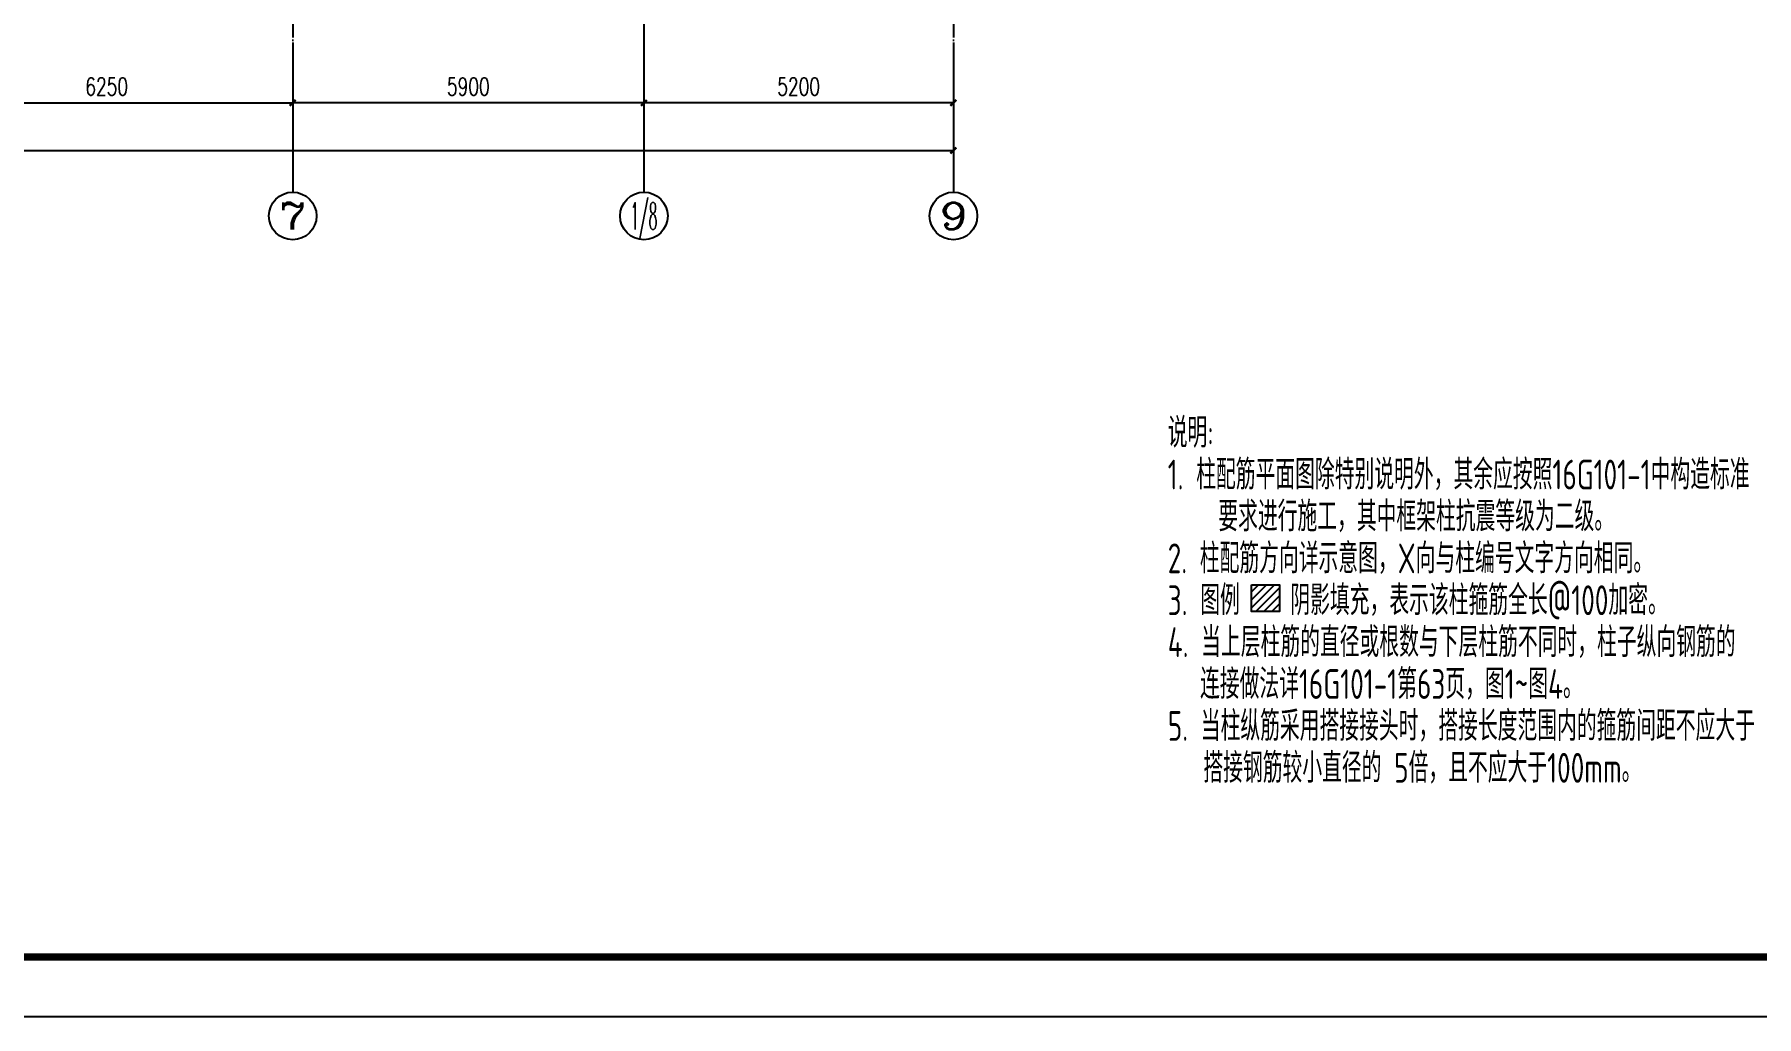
# Model space of a CAD drawing. Extents: x -441005 to 725361, y -182459 to 319313.
# Drawn here: x 6511 to 35442, y 54050 to 70550 of the extents above; entities that cross this region are included whole.
import ezdxf
from ezdxf.enums import TextEntityAlignment as Align

# ---------------------------------------------------------------- set-up
doc = ezdxf.new("R2010")
doc.units = 0
doc.header["$LTSCALE"] = 100
doc.linetypes.add('DOTE', pattern=[2.42, 2, -0.2, 0.02, -0.2])
doc.layers.get('0').update_dxf_attribs({"linetype": 'CONTINUOUS'})
doc.layers.get('Defpoints').update_dxf_attribs({"linetype": 'CONTINUOUS'})
for name, color, linetype in [('AXIS', 3, 'CONTINUOUS'), ('AXIS_TEXT', 7, 'CONTINUOUS'), ('DOTE', 8, 'DOTE'), ('S说明&图名', 4, 'CONTINUOUS'), ('图框', 7, 'CONTINUOUS')]:
    doc.layers.add(name, color=color, linetype=linetype)
doc.styles.add('_TCH_AXIS', font='COMPLEX', dxfattribs={"bigfont": 'GBCBIG'})
doc.styles.add('_TCH_DIM_T3', font='simplex_.ttf', dxfattribs={"width": 0.705882, "bigfont": 'GBCBIG'})
doc.styles.add('COMPLEX', font='COMPLEX')
doc.styles.add('TSSD_Rein', font='Tssdeng.shx', dxfattribs={"width": 0.7, "bigfont": '1.shx'})
doc.dimstyles.new('_TCH_ARCH&&100', dxfattribs={"dimtxt": 297.5, "dimasz": 100, "dimexe": 250, "dimexo": 300, "dimgap": 126.25, "dimtad": 1, "dimdec": 0, "dimzin": 0, "dimdsep": 46, "dimtxsty": '_TCH_DIM_T3', "dimblk": 'ARCHTICK', "dimcen": 0.09, "dimclrt": 7, "dimazin": 2, "dimtfac": 1, "dimtdec": 0, "dimtix": 1, "dimtmove": 2, "dimatfit": 3, "dimfxl": 0, "dimtolj": 1, "dimtzin": 0, "dimarcsym": 0})

# ---------------------------------------------------------------- blocks, each defined once
blk = doc.blocks.new('_AXISO')
blk.add_circle((0, 0), 0.5)
at = {"layer": 'AXIS_TEXT', "style": 'COMPLEX', "width": 1.041667}
blk.add_attdef('A', text='', height=0.56, dxfattribs=at).set_placement((-0.25, -0.28), (0.25, -0.28), align=Align.FIT)
blk = doc.blocks.new('_ArchTick')
at = {"color": 0, "linetype": 'ByBlock', "const_width": 0.4}
blk.add_lwpolyline([(-0.5, -0.5), (0.5, 0.5)], dxfattribs=at)
blk = doc.blocks.new('*D837')
at = {"layer": 'AXIS', "color": 0, "lineweight": -2}
for p, q in [((4600, 70100), (4600, 69150)), ((10850, 70100), (10850, 69150)), ((4600, 69400), (10850, 69400))]:
    blk.add_line(p, q, dxfattribs=at)
at = {"layer": 'Defpoints', "color": 0}
for p in [(4600, 70400), (10850, 70400), (10850, 69400)]:
    blk.add_point(p, dxfattribs=at)
at = {"layer": 'AXIS', "color": 0, "lineweight": -2, "xscale": 100, "yscale": 100, "zscale": 100, "rotation": 180}
blk.add_blockref('_ArchTick', (4600, 69400), dxfattribs=at)
at = {"layer": 'AXIS', "color": 0, "lineweight": -2, "xscale": 100, "yscale": 100, "zscale": 100}
blk.add_blockref('_ArchTick', (10850, 69400), dxfattribs=at)
at = {"layer": 'AXIS', "color": 7, "insert": (7725, 69675), "char_height": 297.5, "attachment_point": 5, "style": '_TCH_DIM_T3'}
blk.add_mtext('\\A1;6250', dxfattribs=at)
blk = doc.blocks.new('*D842')
at = {"layer": 'AXIS', "color": 0, "lineweight": -2}
for p, q in [((16750, 70100), (16750, 69150)), ((21950, 70100), (21950, 69150)), ((21950, 69400), (16750, 69400))]:
    blk.add_line(p, q, dxfattribs=at)
at = {"layer": 'Defpoints', "color": 0}
for p in [(16750, 70400), (21950, 70400), (16750, 69400)]:
    blk.add_point(p, dxfattribs=at)
at = {"layer": 'AXIS', "color": 0, "lineweight": -2, "xscale": 100, "yscale": 100, "zscale": 100, "rotation": 180}
blk.add_blockref('_ArchTick', (16750, 69400), dxfattribs=at)
at = {"layer": 'AXIS', "color": 0, "lineweight": -2, "xscale": 100, "yscale": 100, "zscale": 100}
blk.add_blockref('_ArchTick', (21950, 69400), dxfattribs=at)
at = {"layer": 'AXIS', "color": 7, "insert": (19350, 69675), "char_height": 297.5, "attachment_point": 5, "style": '_TCH_DIM_T3'}
blk.add_mtext('\\A1;5200', dxfattribs=at)
blk = doc.blocks.new('*D843')
at = {"layer": 'AXIS', "color": 0, "lineweight": -2}
for p, q in [((10850, 70100), (10850, 69150)), ((16750, 70100), (16750, 69150)), ((16750, 69400), (10850, 69400))]:
    blk.add_line(p, q, dxfattribs=at)
at = {"layer": 'Defpoints', "color": 0}
for p in [(10850, 70400), (16750, 70400), (10850, 69400)]:
    blk.add_point(p, dxfattribs=at)
at = {"layer": 'AXIS', "color": 0, "lineweight": -2, "xscale": 100, "yscale": 100, "zscale": 100, "rotation": 180}
blk.add_blockref('_ArchTick', (10850, 69400), dxfattribs=at)
at = {"layer": 'AXIS', "color": 0, "lineweight": -2, "xscale": 100, "yscale": 100, "zscale": 100}
blk.add_blockref('_ArchTick', (16750, 69400), dxfattribs=at)
at = {"layer": 'AXIS', "color": 7, "insert": (13800, 69675), "char_height": 297.5, "attachment_point": 5, "style": '_TCH_DIM_T3'}
blk.add_mtext('\\A1;5900', dxfattribs=at)
blk = doc.blocks.new('*D844')
at = {"layer": 'AXIS', "color": 0, "lineweight": -2}
for p, q in [((-29800, 70100), (-29800, 68350)), ((21950, 70100), (21950, 68350)), ((-29800, 68600), (21950, 68600))]:
    blk.add_line(p, q, dxfattribs=at)
at = {"layer": 'Defpoints', "color": 0}
for p in [(-29800, 70400), (21950, 70400), (21950, 68600)]:
    blk.add_point(p, dxfattribs=at)
at = {"layer": 'AXIS', "color": 0, "lineweight": -2, "xscale": 100, "yscale": 100, "zscale": 100, "rotation": 180}
blk.add_blockref('_ArchTick', (-29800, 68600), dxfattribs=at)
at = {"layer": 'AXIS', "color": 0, "lineweight": -2, "xscale": 100, "yscale": 100, "zscale": 100}
blk.add_blockref('_ArchTick', (21950, 68600), dxfattribs=at)
at = {"layer": 'AXIS', "color": 7, "insert": (-3925, 68875), "char_height": 297.5, "attachment_point": 5, "style": '_TCH_DIM_T3'}
blk.add_mtext('\\A1;51750', dxfattribs=at)
blk = doc.blocks.new('A2+1_2')
at = {"layer": '图框'}
blk.add_lwpolyline([(0, 0), (89100, 0), (89100, 42000), (0, 42000)], close=True, dxfattribs=at)
at = {"layer": '图框', "const_width": 120}
blk.add_lwpolyline([(2500, 1000), (88100, 1000), (88100, 41000), (2500, 41000)], close=True, dxfattribs=at)

msp = doc.modelspace()

# ---------------------------------------------------------------- hatches: boundary and pattern name
at = {"layer": 'S说明&图名'}
h = msp.add_hatch(dxfattribs=at)
h.set_pattern_fill('ANSI31', color=2, scale=30, style=0)
h.set_pattern_definition([(45, (-881071.56, -176825.38), (-67.351921, 67.351921), [])])
h.paths.add_polyline_path([(27427.9, 60852.8), (27427.9, 61305.8), (26956.1, 61305.8), (26956.1, 60852.8)])

# ---------------------------------------------------------------- linework, layer by layer
at = {"layer": 'AXIS'}
for p, q in [((10850, 70400), (10850, 67900)), ((16750, 70400), (16750, 67900)), ((21950, 70400), (21950, 67900))]:
    msp.add_line(p, q, dxfattribs=at)
at = {"layer": 'DOTE', "ltscale": 2}
for p, q in [((10850, 85900), (10850, 70400)), ((21950, 85900), (21950, 70400)), ((16750, 76600), (16750, 70400))]:
    msp.add_line(p, q, dxfattribs=at)
at = {"layer": 'S说明&图名'}
msp.add_lwpolyline([(26956.1, 61305.8), (27427.9, 61305.8), (27427.9, 60852.8), (26956.1, 60852.8)], close=True, dxfattribs=at)

# ---------------------------------------------------------------- block references
msp.add_blockref('A2+1_2', (-40300, 54050))
at = {"layer": 'AXIS'}
ref = msp.add_blockref('_AXISO', (10850, 67500), dxfattribs=dict(at, xscale=800, yscale=800, zscale=800))
ref.add_attrib('A', '7', dxfattribs={"layer": 'AXIS_TEXT', "height": 452.5, "style": '_TCH_AXIS', "width": 1.5}).set_placement((10623.7, 67273.7), (11076.3, 67273.7), align=Align.FIT)
ref = msp.add_blockref('_AXISO', (16750, 67500), dxfattribs=dict(at, xscale=800, yscale=800, zscale=800))
ref.add_attrib('A', '1/8', dxfattribs={"layer": 'AXIS_TEXT', "height": 452.55, "style": '_TCH_AXIS', "width": 0.411765}).set_placement((16523.7, 67273.7), (16976.3, 67273.7), align=Align.FIT)
ref = msp.add_blockref('_AXISO', (21950, 67500), dxfattribs=dict(at, xscale=800, yscale=800, zscale=800))
ref.add_attrib('A', '9', dxfattribs={"layer": 'AXIS_TEXT', "height": 452.5, "style": '_TCH_AXIS', "width": 1.5}).set_placement((21723.7, 67273.7), (22176.3, 67273.7), align=Align.FIT)

# ---------------------------------------------------------------- texts
at = {"layer": 'S说明&图名', "style": 'TSSD_Rein', "width": 0.7}
for s, p in [('说明:', (25550, 63609.6)), ('1. 柱配筋平面图除特别说明外，其余应按照16G101-1中构造标准', (25550, 62905.8)), ('2. 柱配筋方向详示意图，X向与柱编号文字方向相同。', (25550, 61498.1)), ('3. 图例    阴影填充，表示该柱箍筋全长@100加密。', (25550, 60794.2)), ('4. 当上层柱筋的直径或根数与下层柱筋不同时，柱子纵向钢筋的', (25550.8, 60090.4)), ('5. 当柱纵筋采用搭接接头时，搭接长度范围内的箍筋间距不应大于', (25551.5, 58682.7)), ('搭接钢筋较小直径的 5倍，且不应大于100mm。', (26148.7, 57978.8))]:
    msp.add_text(s, height=500, dxfattribs=at).set_placement(p)
at = {"layer": 'S说明&图名', "color": 1, "style": 'TSSD_Rein', "width": 0.7}
msp.add_text('    要求进行施工，其中框架柱抗震等级为二级。', height=500, dxfattribs=at).set_placement((25550, 62201.9))
at = {"layer": 'S说明&图名', "color": 6, "style": 'TSSD_Rein', "width": 0.7}
msp.add_text('连接做法详16G101-1第63页，图1~图4。', height=500, dxfattribs=at).set_placement((26093.1, 59386.5))

# ---------------------------------------------------------------- dimensions: what is measured, and where the dimension line sits
at = {"layer": 'AXIS'}
for p1, p2, distance, picture, middle in [((-29800, 70400), (21950, 70400), -1800, '*D844', (-3925, 68875)), ((4600, 70400), (10850, 70400), -1000, '*D837', (7725, 69675)), ((16750, 70400), (10850, 70400), 1000, '*D843', (13800, 69675)), ((21950, 70400), (16750, 70400), 1000, '*D842', (19350, 69675))]:
    dim = msp.add_aligned_dim(p1=p1, p2=p2, distance=distance, dimstyle='_TCH_ARCH&&100', dxfattribs=at)
    dim.commit()
    dim.dimension.update_dxf_attribs({"geometry": picture, "text_midpoint": middle})

doc.saveas('drawing.dxf')
